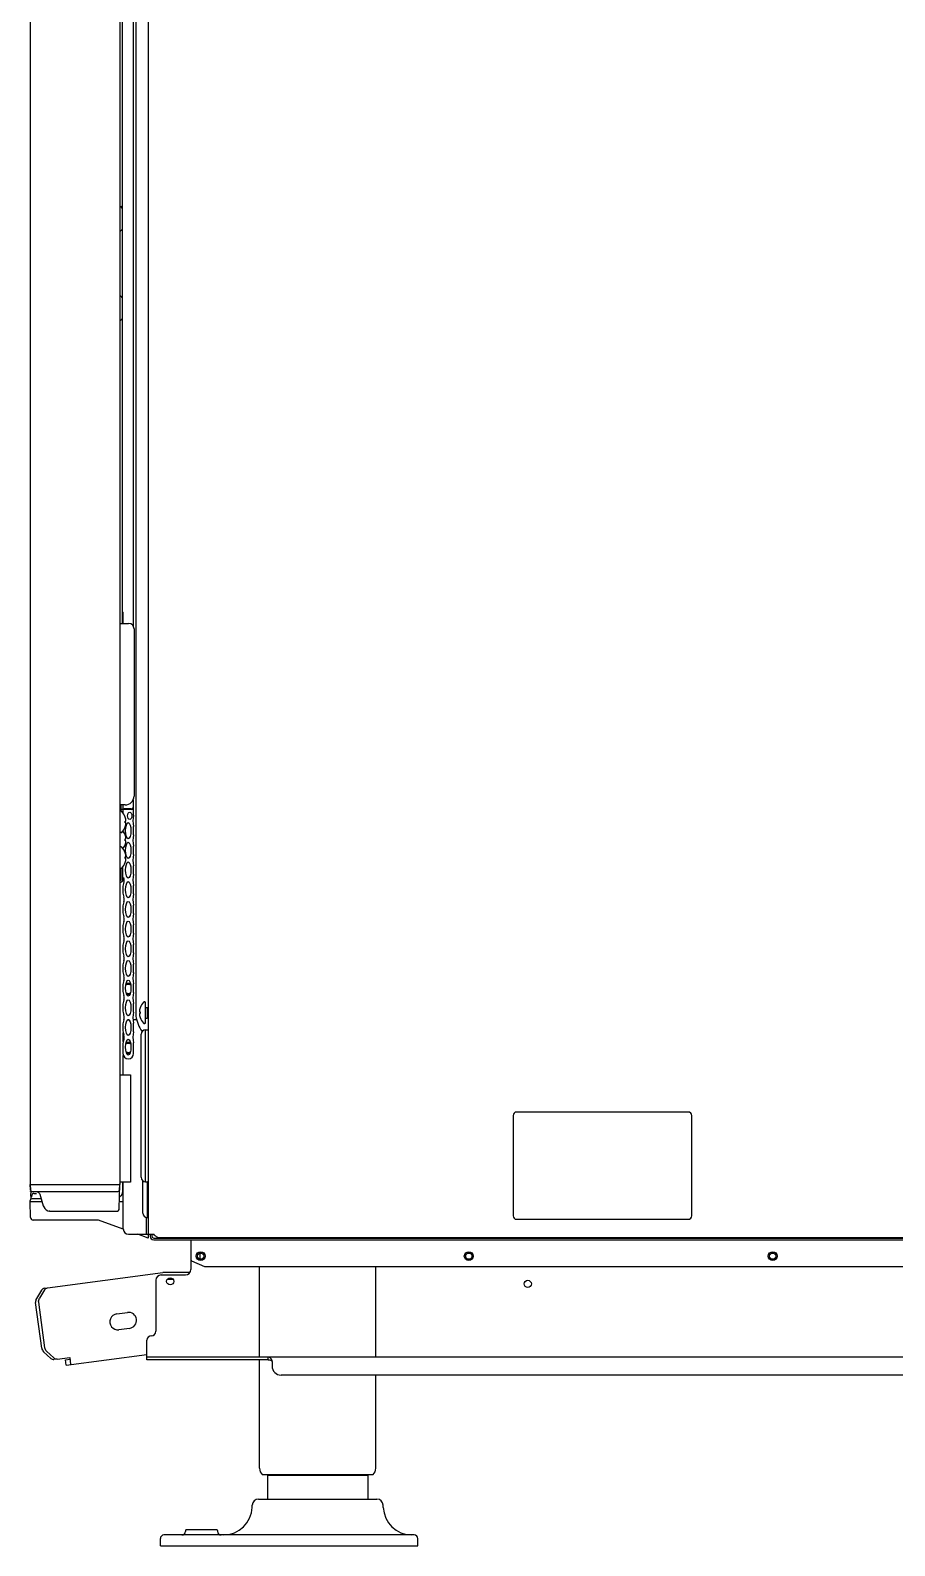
# Model space of a CAD drawing. Header units: millimetres. Extents: x 2482 to 7241, y 2335 to 6851.
# Drawn here: x 3831 to 4314, y 3663 to 4511 of the extents above; entities that cross this region are included whole.
import ezdxf

# ---------------------------------------------------------------- set-up
doc = ezdxf.new("R2010")
doc.units = ezdxf.units.MM
doc.header["$LTSCALE"] = 669.9
doc.layers.get('0').update_dxf_attribs({"linetype": 'CONTINUOUS'})
for name, color, linetype in [('02___PRT_ALL_AXES', 7, 'CONTINUOUS'), ('ASSI', 7, 'CONTINUOUS'), ('GEOM', 7, 'CONTINUOUS')]:
    doc.layers.add(name, color=color, linetype=linetype)

msp = doc.modelspace()

# ---------------------------------------------------------------- linework, layer by layer
at = {"color": 7, "linetype": 'Continuous'}
for p, q in [((3830.95, 5500.37), (3830.95, 3865.37)), ((3880.95, 5453.05), (3880.95, 3865.37)), ((3890.05, 4535.54), (3890.05, 3959.62)), ((3883.98, 4070.82), (3883.99, 4070.82)), ((3883.98, 4068.57), (3884.29, 4068.57)), ((3884.29, 4067.57), (3883.98, 4067.57)), ((3883.99, 4065.32), (3883.98, 4065.32)), ((3883.98, 4060.82), (3883.99, 4060.82)), ((3883.98, 4058.57), (3884.29, 4058.57)), ((3884.29, 4057.57), (3883.98, 4057.57)), ((3883.99, 4055.32), (3883.98, 4055.32)), ((3883.98, 4050.82), (3883.99, 4050.82)), ((3883.98, 4048.57), (3884.29, 4048.57)), ((3884.29, 4047.57), (3883.98, 4047.57)), ((3883.99, 4045.32), (3883.98, 4045.32)), ((3894.95, 3967.39), (3894.66, 3967.39)), ((3895.45, 3955.89), (3895.45, 3966.89)), ((3890.05, 3959.62), (3890.06, 3959.55)), ((3892.11, 3961.89), (3892.43, 3961.89)), ((3892.43, 3960.89), (3892.11, 3960.89)), ((3892.41, 3964.14), (3892.43, 3964.14)), ((3892.43, 3958.64), (3892.41, 3958.64)), ((3896.64, 3963.99), (3896.24, 3964.39)), ((3896.24, 3964.39), (3896.24, 3958.39)), ((3896.64, 3958.79), (3896.24, 3958.39)), ((3896.95, 3964.3), (3896.64, 3963.99)), ((3896.64, 3958.79), (3896.64, 3963.99)), ((3896.95, 3958.48), (3896.64, 3958.79)), ((3894.95, 3955.39), (3894.66, 3955.39)), ((3895.41, 3951.87), (3895.45, 3951.87)), ((3895.45, 3951.87), (3896.71, 3951.85)), ((3895.45, 3866.87), (3895.45, 3951.87)), ((3830.95, 3865.37), (3880.95, 3865.37)), ((3830.95, 3865.16), (3831, 3862.35)), ((3880.72, 3851.84), (3880.95, 3865.37)), ((3895.45, 3866.87), (3896.71, 3866.89)), ((3896.45, 3846.87), (3896.45, 3866.89)), ((3831.11, 3846.84), (3830.95, 3855.87)), ((3831.15, 3861.37), (3831.14, 3861.86)), ((3831.15, 3861.37), (3879.85, 3861.37)), ((3831.2, 3861.16), (3831.2, 3860.37)), ((3831.2, 3857.87), (3831.2, 3857.33)), ((3836.09, 3860.26), (3836.21, 3859.96)), ((3836.21, 3859.95), (3838.21, 3853.47)), ((3841.8, 3850.37), (3841.41, 3850.42)), ((3841.8, 3850.37), (3879.22, 3850.37)), ((3868.86, 3845.37), (3832.61, 3845.37)), ((3882.97, 3840.36), (3869.03, 3845.34)), ((3896.45, 3846.87), (3896.95, 3846.88)), ((3896.95, 3835.37), (3891.07, 3837.47)), ((3896.95, 3837.47), (3896.95, 3835.37)), ((3898.95, 3837.47), (3898.95, 3836.37)), ((3899.95, 3835.37), (4655.85, 3835.37)), ((3920.7, 3823.46), (3920.7, 3817.77)), ((3904.2, 3814.77), (3917.7, 3814.77)), ((3837.27, 3806.24), (3834.39, 3801.57)), ((3838.88, 3807.34), (3840.58, 3807.57)), ((3901.2, 3811.77), (3901.2, 3783.27)), ((3837.36, 3773.85), (3833.95, 3799.38)), ((3838.35, 3771.84), (3842.36, 3768.1)), ((3896.2, 3767.27), (3896.2, 3778.27)), ((3845.9, 3767.68), (3844.2, 3767.46)), ((3850.63, 3767.31), (3853.11, 3767.64)), ((3851.02, 3764.33), (3850.63, 3767.31)), ((4611.2, 3768.77), (3896.2, 3768.77)), ((3964.01, 3767.27), (3964.01, 3768.77)), ((3966.2, 3766.27), (3966.2, 3763.77)), ((4606.2, 3758.77), (3971.2, 3758.77))]:
    msp.add_line(p, q, dxfattribs=at)
at = {"linetype": 'Continuous'}
for p, q in [((3896.95, 5499.77), (3896.95, 3837.47)), ((3896.95, 3837.47), (3899.95, 3837.47)), ((3897.95, 3837.47), (3897.95, 3836.37)), ((3899.95, 3834.37), (4655.85, 3834.37)), ((4653.65, 3835.47), (3903.15, 3835.47)), ((3840.58, 3807.57), (3905.03, 3816.17)), ((3920.12, 3816.09), (3905.44, 3816.19)), ((3838.97, 3806.47), (3836.09, 3801.8)), ((3839.06, 3774.08), (3835.66, 3799.6)), ((3879.35, 3793.03), (3885.29, 3793.82)), ((3886.48, 3784.9), (3880.54, 3784.11)), ((3844.06, 3768.33), (3840.06, 3772.07)), ((3845.9, 3767.68), (3852.97, 3768.63)), ((3851.02, 3764.33), (3896.12, 3770.35)), ((3852.97, 3768.63), (3853.5, 3764.66)), ((3964.01, 3767.27), (3896.2, 3767.27))]:
    msp.add_line(p, q, dxfattribs=at)
at = {"color": 7, "linetype": 'Continuous'}
for points in [[(3834.31, 3861.37), (3834.8, 3861.3), (3835.32, 3861.09), (3835.76, 3860.73), (3836.09, 3860.26)], [(3838.21, 3853.47), (3838.49, 3852.8), (3839.08, 3851.94), (3839.87, 3851.2), (3840.75, 3850.66), (3841.42, 3850.42)]]:
    msp.add_lwpolyline(points, dxfattribs=at)
for centre, radius in [((3926.2, 3825.27), 1.75), ((4076.2, 3825.27), 1.75), ((4246.2, 3825.27), 1.75), ((3909.2, 3811.17), 2), ((4109.2, 3809.77), 2)]:
    msp.add_circle(centre, radius, dxfattribs=at)
for centre, radius, start, end in [((3881.45, 4073.57), 0.5, 90, 180), ((3881.74, 4073.57), 0.5, 43.77465, 90), ((3876, 4068.07), 8.44, 10.66216, 19.02708), ((3876, 4068.07), 7.99, 356.41218, 3.58782), ((3880.13, 4069.1), 4.19, 3.39157, 7.29398), ((3880.12, 4069.1), 4.2, 352.70784, 354.48204), ((3880.12, 4067.03), 4.2, 5.51796, 7.29216), ((3880.15, 4069.1), 4.18, 355.38799, 356.25943), ((3880.14, 4069.1), 4.19, 354.48271, 355.38795), ((3880.14, 4067.04), 4.18, 354.74852, 5.50581), ((3880.15, 4069.1), 4.17, 2.83854, 3.38794), ((3880.16, 4069.1), 4.17, 1.59949, 2.83862), ((3880.16, 4069.1), 4.16, 358.82231, 1.59937), ((3880.16, 4069.1), 4.16, 358.04125, 358.8223), ((3880.16, 4069.1), 4.17, 357.17709, 358.04121), ((3880.15, 4069.1), 4.17, 356.25947, 357.17705), ((3881.45, 4062.57), 0.5, 180, 270), ((3881.74, 4062.57), 0.5, 270, 316.22535), ((3876, 4068.07), 8.44, 340.97292, 349.33784), ((3876, 4058.07), 8.44, 10.66216, 19.02708), ((3880.12, 4067.04), 4.2, 352.70766, 354.735), ((3880.13, 4059.1), 4.19, 3.39157, 7.29398), ((3880.15, 4059.1), 4.17, 2.83854, 3.38794), ((3880.16, 4059.1), 4.17, 1.59949, 2.83862), ((3880.16, 4059.1), 4.16, 358.82231, 1.59937), ((3880.16, 4059.1), 4.16, 358.04125, 358.8223), ((3880.16, 4059.1), 4.17, 357.17709, 358.04121), ((3880.15, 4059.1), 4.17, 356.25947, 357.17705), ((3881.45, 4053.57), 0.5, 90, 180), ((3881.74, 4053.57), 0.5, 43.77465, 90), ((3876, 4058.07), 7.99, 356.41218, 3.58782), ((3876, 4058.07), 8.44, 340.97292, 349.33784), ((3876, 4048.07), 8.44, 10.66216, 19.02708), ((3880.12, 4059.1), 4.2, 352.70784, 354.48204), ((3880.12, 4057.03), 4.2, 5.51796, 7.29216), ((3880.12, 4057.04), 4.2, 352.70766, 354.735), ((3880.15, 4059.1), 4.18, 355.38799, 356.25943), ((3880.14, 4059.1), 4.19, 354.48271, 355.38795), ((3880.14, 4057.04), 4.18, 354.74852, 5.50581), ((3881.45, 4042.57), 0.5, 180, 270), ((3881.74, 4042.57), 0.5, 270, 316.22535), ((3876, 4048.07), 7.99, 356.41218, 3.58782), ((3876, 4048.07), 8.44, 340.97292, 349.33784), ((3880.13, 4049.1), 4.19, 3.39157, 7.29398), ((3880.12, 4049.1), 4.2, 352.70784, 354.48204), ((3880.12, 4047.03), 4.2, 5.51796, 7.29216), ((3880.12, 4047.04), 4.2, 352.70766, 354.735), ((3880.15, 4049.1), 4.18, 355.38799, 356.25943), ((3880.14, 4049.1), 4.19, 354.48271, 355.38795), ((3880.14, 4047.04), 4.18, 354.74852, 5.50581), ((3880.15, 4049.1), 4.17, 2.83854, 3.38794), ((3880.16, 4049.1), 4.17, 1.59949, 2.83862), ((3880.16, 4049.1), 4.16, 358.82231, 1.59937), ((3880.16, 4049.1), 4.16, 358.04125, 358.8223), ((3880.16, 4049.1), 4.17, 357.17709, 358.04121), ((3880.15, 4049.1), 4.17, 356.25947, 357.17705), ((3894.66, 3966.89), 0.5, 90, 136.22534), ((3894.95, 3966.89), 0.5, 0, 90), ((3909.47, 3962.22), 19.6, 187.82014, 215.33647), ((3896.25, 3962.42), 4.17, 176.25947, 177.17705), ((3896.25, 3962.42), 4.17, 177.17709, 178.04121), ((3896.24, 3962.42), 4.16, 178.04125, 178.8223), ((3896.24, 3962.42), 4.16, 178.82231, 181.59937), ((3896.24, 3962.42), 4.17, 181.59949, 182.83862), ((3896.25, 3962.42), 4.17, 182.83854, 183.38794), ((3896.25, 3960.36), 4.17, 176.61206, 177.16146), ((3896.24, 3960.36), 4.17, 177.16138, 178.40051), ((3896.24, 3960.36), 4.16, 178.40063, 181.17769), ((3896.24, 3960.36), 4.16, 181.1777, 181.95875), ((3896.25, 3960.36), 4.17, 181.95879, 182.82291), ((3896.25, 3960.36), 4.17, 182.82295, 183.74053), ((3896.26, 3962.42), 4.19, 174.48271, 175.38795), ((3896.26, 3962.42), 4.18, 175.38799, 176.25943), ((3896.27, 3962.42), 4.19, 183.39157, 187.29398), ((3896.27, 3960.35), 4.19, 172.70602, 176.60843), ((3896.26, 3960.36), 4.18, 183.74057, 184.61201), ((3896.26, 3960.36), 4.19, 184.61205, 185.51729), ((3896.28, 3962.41), 4.2, 172.70784, 174.48204), ((3896.28, 3960.36), 4.2, 185.51796, 187.29216), ((3900.4, 3961.39), 8.44, 160.97292, 169.33784), ((3900.4, 3961.39), 8.44, 190.66216, 199.02708), ((3900.4, 3961.39), 7.99, 176.41218, 183.58782), ((3900.4, 3961.39), 8.45, 198.99246, 223.77466), ((3894.66, 3955.89), 0.5, 223.77466, 270), ((3894.95, 3955.89), 0.5, 270, 360), ((3896.7, 3951.6), 0.25, 0, 89), ((3880.75, 3865.17), 0.2, 359, 90), ((3896.7, 3867.14), 0.25, 271, 360), ((3832, 3862.37), 1, 181, 270), ((3832.06, 3862.37), 1, 181.99999, 269.99967), ((3831.7, 3861.16), 0.5, 155.26489, 180), ((3831.7, 3858.87), 0.5, 181.90362, 249.53796), ((3879.85, 3862.37), 1, 270.00033, 358.00001), ((3879.22, 3851.87), 1.5, 270.00053, 359.00001), ((3832.61, 3846.87), 1.5, 181, 270), ((3868.86, 3844.87), 0.5, 70.34238, 90.00218), ((3904.2, 3811.77), 3, 90, 180), ((3917.7, 3817.77), 3, 270, 360), ((3898.7, 3778.27), 2.5, 90, 180), ((3898.7, 3783.27), 2.5, 270, 360), ((3971.2, 3763.77), 5, 180, 270)]:
    msp.add_arc(centre, radius, start, end, dxfattribs=at)
at = {"linetype": 'Continuous'}
for centre, radius, start, end in [((3905.42, 3813.19), 3, 89.60027, 97.60027), ((3879.94, 3788.57), 4.5, 97.60027, 277.60027), ((3885.89, 3789.36), 4.5, 277.60027, 97.60027)]:
    msp.add_arc(centre, radius, start, end, dxfattribs=at)
for points, knots in [([(3903.15, 3835.47), (3902.58, 3835.47), (3901.69, 3835.88), (3900.73, 3836.71), (3900.21, 3837.21), (3899.95, 3837.47)], [0, 0, 0, 0, 0.443608, 0.71177, 1, 1, 1, 1]), ([(3845.9, 3767.68), (3845.8, 3767.67), (3845.58, 3767.66), (3845.37, 3767.68), (3845.26, 3767.7)], [0, 0, 0, 0, 0.497535, 1, 1, 1, 1])]:
    msp.add_open_spline(points, degree=3, knots=knots, dxfattribs=at)
at = {"color": 7, "linetype": 'Continuous'}
for points in [[(3838.88, 3807.34), (3838.23, 3807.25), (3837.61, 3806.79), (3837.27, 3806.24)], [(3834.39, 3801.57), (3833.99, 3800.94), (3833.85, 3800.12), (3833.95, 3799.38)], [(3837.36, 3773.85), (3837.46, 3773.11), (3837.81, 3772.35), (3838.35, 3771.84)], [(3842.36, 3768.1), (3842.83, 3767.65), (3843.55, 3767.37), (3844.2, 3767.46)], [(3965.36, 3768.24), (3965, 3768.56), (3964.5, 3768.77), (3964.01, 3768.77)], [(3966.01, 3767.28), (3965.87, 3767.64), (3965.65, 3767.98), (3965.36, 3768.24)], [(3966.2, 3766.27), (3966.2, 3766.61), (3966.13, 3766.96), (3966.01, 3767.28)]]:
    msp.add_open_spline(points, degree=3, dxfattribs=at)
at = {"linetype": 'Continuous'}
for points in [[(3838.97, 3806.47), (3839.32, 3807.02), (3839.94, 3807.48), (3840.58, 3807.57)], [(3835.66, 3799.6), (3835.56, 3800.34), (3835.7, 3801.17), (3836.09, 3801.8)], [(3840.06, 3772.07), (3839.51, 3772.58), (3839.16, 3773.34), (3839.06, 3774.08)], [(3845.26, 3767.7), (3844.82, 3767.78), (3844.39, 3768.02), (3844.06, 3768.33)], [(3964.01, 3767.27), (3964.82, 3767.27), (3966.2, 3767.07), (3966.2, 3766.27)]]:
    msp.add_open_spline(points, degree=3, dxfattribs=at)
at = {"layer": '02___PRT_ALL_AXES', "color": 7, "linetype": 'Continuous'}
msp.add_line((3831.2, 3858.87), (3831.2, 3860.37), dxfattribs=at)
at = {"layer": 'ASSI', "color": 7, "linetype": 'Continuous'}
for p, q in [((3881.74, 4074.07), (3881.45, 4074.07)), ((3881.74, 4062.07), (3881.45, 4062.07)), ((3881.74, 4054.07), (3881.45, 4054.07)), ((3881.74, 4042.07), (3881.45, 4042.07)), ((3894.66, 3967.39), (3894.95, 3967.39)), ((3895.45, 3964.39), (3896.24, 3964.39)), ((3895.45, 3958.39), (3896.24, 3958.39)), ((3894.66, 3955.39), (3894.95, 3955.39)), ((3942.2, 3835.37), (3942.2, 3835.47)), ((3955.2, 3835.37), (3955.2, 3835.47)), ((4028.2, 3835.37), (4028.2, 3835.47)), ((4041.2, 3835.37), (4041.2, 3835.47)), ((3959.2, 3768.77), (3959.2, 3819.37)), ((4024.2, 3768.77), (4024.2, 3819.37)), ((3959.2, 3706.66), (3959.2, 3767.27)), ((4024.2, 3706.66), (4024.2, 3758.77)), ((3960.67, 3703.12), (4022.74, 3703.12)), ((3963.7, 3702.87), (4019.7, 3702.87)), ((3963.7, 3702.87), (3963.7, 3689.37)), ((4019.7, 3702.87), (4019.7, 3689.37))]:
    msp.add_line(p, q, dxfattribs=at)
at = {"layer": 'ASSI', "linetype": 'Continuous'}
for centre in [(3926.2, 3825.27), (4076.2, 3825.27), (4246.2, 3825.27)]:
    msp.add_circle(centre, 2.5, dxfattribs=at)
at = {"layer": 'ASSI', "color": 7, "linetype": 'Continuous'}
for centre, radius, start, end in [((3871.8, 4405.37), 12, 27.45616, 29.86331), ((3871.8, 4405.37), 12, 330.13668, 332.54013), ((3871.8, 4355.37), 12, 27.45616, 29.86331), ((3871.8, 4355.37), 12, 330.13668, 332.54013), ((3876, 4068.07), 8.45, 19.0287, 43.77466), ((3876, 4068.07), 8.45, 316.22534, 340.9713), ((3876, 4058.07), 8.45, 19.0287, 36.47076), ((3876, 4048.07), 8.45, 19.0287, 43.77466), ((3876, 4058.07), 8.45, 323.52924, 340.9713), ((3876, 4048.07), 8.45, 316.22534, 340.9713), ((3900.4, 3961.39), 8.45, 136.22534, 161.00754), ((3900.4, 3961.39), 8.45, 198.99246, 223.77466), ((3964.2, 3706.66), 5, 180, 225), ((4019.2, 3706.66), 5, 315, 360)]:
    msp.add_arc(centre, radius, start, end, dxfattribs=at)
at = {"layer": 'GEOM', "color": 7, "linetype": 'Continuous'}
for p, q in [((3882.45, 4179.07), (3882.45, 4611.89)), ((3888.45, 4585.62), (3888.45, 4177.62)), ((3880.95, 4179.07), (3885.95, 4179.07)), ((3882.45, 4185.37), (3882.95, 4185.37)), ((3882.95, 4179.07), (3882.95, 4185.37)), ((3888.95, 4176.07), (3888.95, 4082.57)), ((3883.95, 4077.57), (3881, 4077.57)), ((3882.95, 4075.5), (3882.95, 4077.57)), ((3888.45, 4080.48), (3888.45, 4076.37)), ((3888.75, 4072.61), (3888.75, 4075.82)), ((3882.75, 4075.07), (3881.75, 4075.07)), ((3882.75, 4074.57), (3882.75, 4074.19)), ((3882.75, 4073.22), (3882.75, 4073.09)), ((3887.55, 4075.07), (3883.25, 4075.07)), ((3887.45, 4075.37), (3883.45, 4075.37)), ((3888.75, 4061.61), (3888.75, 4064.72)), ((3888.75, 4050.61), (3888.75, 4053.72)), ((3888.75, 4039.61), (3888.75, 4042.72)), ((3881.75, 4036.07), (3881.75, 4037.57)), ((3882.75, 4031.39), (3882.75, 4028.95)), ((3888.75, 4028.61), (3888.75, 4031.72)), ((3882.75, 4020.39), (3882.75, 4017.95)), ((3888.75, 4017.61), (3888.75, 4020.72)), ((3882.75, 4009.39), (3882.75, 4006.95)), ((3888.75, 4006.61), (3888.75, 4009.72)), ((3882.75, 3998.39), (3882.75, 3995.95)), ((3888.75, 3995.61), (3888.75, 3998.72)), ((3882.75, 3987.39), (3882.75, 3984.95)), ((3888.75, 3984.61), (3888.75, 3987.72)), ((3882.75, 3976.39), (3882.75, 3973.95)), ((3888.75, 3973.61), (3888.75, 3976.72)), ((3888.75, 3962.61), (3888.75, 3965.72)), ((3882.75, 3965.39), (3882.75, 3962.95)), ((3886.18, 3957.47), (3885.95, 3957.47)), ((3890.46, 3957.47), (3888.4, 3957.47)), ((3882.75, 3954.39), (3882.75, 3951.95)), ((3882.95, 3945.23), (3882.95, 3950.11)), ((3888.75, 3951.61), (3888.75, 3954.72)), ((3892.95, 3869.37), (3892.95, 3949.37)), ((3895.41, 3951.87), (3895.45, 3951.87)), ((3882.75, 3943.39), (3882.75, 3938.57)), ((3888.75, 3938.57), (3888.75, 3943.72)), ((3882.95, 3926.62), (3882.95, 3937.56)), ((4100.95, 3903.87), (4100.95, 3847.87)), ((4198.95, 3905.87), (4102.95, 3905.87)), ((4200.95, 3847.87), (4200.95, 3903.87)), ((3831.06, 3862.33), (3830.95, 3865.37)), ((3880.85, 3862.33), (3880.94, 3865.16)), ((3882.52, 3866.62), (3882.46, 3861.34)), ((3882.95, 3840.47), (3882.95, 3866.62)), ((3893.95, 3849.37), (3893.95, 3867.39)), ((3895.41, 3866.87), (3895.45, 3866.87)), ((3830.95, 3855.87), (3830.95, 3856.37)), ((3830.95, 3855.87), (3837.47, 3855.87)), ((3831.45, 3858.23), (3831.44, 3858.22)), ((3831.48, 3858.28), (3831.45, 3858.23)), ((3831.51, 3858.37), (3831.48, 3858.28)), ((3831.54, 3858.43), (3831.51, 3858.37)), ((3831.7, 3858.89), (3831.54, 3858.43)), ((3831.9, 3859.38), (3831.7, 3858.89)), ((3832.08, 3859.75), (3831.9, 3859.38)), ((3837.01, 3857.37), (3831.95, 3857.37)), ((3832.27, 3860.04), (3832.08, 3859.75)), ((3832.08, 3859.75), (3832.08, 3859.75)), ((3832.94, 3860.37), (3834.41, 3860.37)), ((3880.79, 3855.87), (3882.95, 3855.87)), ((3882.38, 3860.65), (3882.08, 3859.8)), ((3882.46, 3861.34), (3882.38, 3860.65)), ((3895.95, 3837.47), (3895.95, 3846.94)), ((3896.41, 3846.87), (3896.45, 3846.87)), ((4102.95, 3845.87), (4198.95, 3845.87)), ((3885.95, 3837.47), (3896.95, 3837.47)), ((4057.85, 3835.47), (4057.85, 3835.37)), ((4062.05, 3835.47), (4062.05, 3835.37)), ((3925.95, 3823.56), (3925.95, 3826.97)), ((3907.67, 3812.37), (3910.74, 3812.37)), ((3958.58, 3689.37), (4024.83, 3689.37)), ((3955.04, 3684.81), (3955.08, 3685.99)), ((4028.36, 3684.81), (4028.32, 3685.99)), ((4045.7, 3669.37), (3905.7, 3669.37)), ((3917.7, 3671.87), (3917.7, 3671.37)), ((3918.2, 3672.37), (3935.2, 3672.37)), ((3935.7, 3671.87), (3935.7, 3671.37)), ((3903.7, 3663.37), (3903.7, 3667.37)), ((3903.7, 3663.37), (4047.7, 3663.37)), ((4047.7, 3663.37), (4047.7, 3667.37))]:
    msp.add_line(p, q, dxfattribs=at)
at = {"layer": 'GEOM', "linetype": 'Continuous'}
for p, q in [((3881.75, 4074.07), (3881.75, 4077.57)), ((3882.75, 4075.07), (3882.75, 4074.84)), ((3882.75, 4074.19), (3882.75, 4073.22)), ((3881.75, 4037.57), (3881.75, 4042.07)), ((3882.75, 4036.07), (3882.75, 4043.05)), ((3880.95, 3926.62), (3886.95, 3926.62)), ((3886.95, 3926.62), (3886.95, 3866.62)), ((3886.95, 3866.62), (3880.95, 3866.62)), ((3920.7, 3834.37), (3920.7, 3823.46)), ((3928.6, 3819.37), (3921.3, 3822.54)), ((4628.8, 3819.37), (3928.6, 3819.37))]:
    msp.add_line(p, q, dxfattribs=at)
at = {"layer": 'GEOM', "color": 7, "linetype": 'Continuous'}
for points in [[(3832.94, 3860.37), (3832.59, 3860.29), (3832.27, 3860.04)], [(3882.46, 3861.34), (3882.38, 3860.67), (3882.09, 3859.81), (3881.56, 3859.01), (3880.83, 3858.33)], [(3882.08, 3859.8), (3881.55, 3859), (3881.18, 3858.66)]]:
    msp.add_lwpolyline(points, dxfattribs=at)
for centre, radius, start, end in [((3879.57, 4400.91), 3.04, 296.97817, 330.18704), ((3879.57, 4350.91), 3.04, 296.97817, 330.18704), ((3885.95, 4176.07), 3, 0, 90), ((3883.95, 4082.57), 5, 270, 360), ((3887.55, 4075.77), 0.7, 270, 5.16116), ((3888.5, 4075.82), 0.25, 0, 176.78089), ((3887.45, 4076.37), 1, 339.72113, 360), ((3883.25, 4074.57), 0.5, 90, 180), ((3883.45, 4076.37), 1, 240, 270), ((3887.45, 4076.37), 1, 270, 322.53416), ((3903.41, 4068.67), 15.07, 168.06745, 191.93255), ((3884.75, 4072.61), 4, 348.06745, 360), ((3903.41, 4057.67), 15.07, 168.06745, 191.93255), ((3884.75, 4064.72), 4, 0, 11.93255), ((3884.75, 4061.61), 4, 348.06745, 360), ((3884.75, 4053.72), 4, 0, 11.93255), ((3884.75, 4050.61), 4, 348.06745, 360), ((3903.41, 4046.67), 15.07, 168.06745, 191.93255), ((3884.75, 4042.72), 4, 0, 11.93255), ((3880.75, 4036.07), 1, 282.50502, 360), ((3891.75, 4031.39), 9, 160.45258, 180), ((3879.69, 4035.67), 3.8, 340.45258, 19.54742), ((3903.41, 4035.67), 15.07, 168.06745, 191.93255), ((3884.75, 4039.61), 4, 348.06745, 360), ((3891.75, 4028.95), 9, 180, 199.54742), ((3879.69, 4024.67), 3.8, 340.45258, 19.54742), ((3903.41, 4024.67), 15.07, 168.06745, 191.93255), ((3884.75, 4031.72), 4, 0, 11.93255), ((3884.75, 4028.61), 4, 348.06745, 360), ((3891.75, 4020.39), 9, 160.45258, 180), ((3891.75, 4017.95), 9, 180, 199.54742), ((3903.41, 4013.67), 15.07, 168.06745, 191.93255), ((3884.75, 4020.72), 4, 0, 11.93255), ((3884.75, 4017.61), 4, 348.06745, 360), ((3891.75, 4009.39), 9, 160.45258, 180), ((3879.69, 4013.67), 3.8, 340.45258, 19.54742), ((3884.75, 4009.72), 4, 0, 11.93255), ((3891.75, 4006.95), 9, 180, 199.54742), ((3891.75, 3998.39), 9, 160.45258, 180), ((3879.69, 4002.67), 3.8, 340.45258, 19.54742), ((3903.41, 4002.67), 15.07, 168.06745, 191.93255), ((3884.75, 4006.61), 4, 348.06745, 360), ((3884.75, 3998.72), 4, 0, 11.93255), ((3891.75, 3995.95), 9, 180, 199.54742), ((3879.69, 3991.67), 3.8, 340.45258, 19.54742), ((3903.41, 3991.67), 15.07, 168.06745, 191.93255), ((3884.75, 3995.61), 4, 348.06745, 360), ((3891.75, 3987.39), 9, 160.45258, 180), ((3891.75, 3984.95), 9, 180, 199.54742), ((3903.41, 3980.67), 15.07, 168.06745, 191.93255), ((3884.75, 3987.72), 4, 0, 11.93255), ((3884.75, 3984.61), 4, 348.06745, 360), ((3891.75, 3976.39), 9, 160.45258, 180), ((3879.69, 3980.67), 3.8, 340.45258, 19.54742), ((3885.75, 3974.72), 2.5, 55.09991, 124.89173), ((3885.75, 3974.72), 3, 63.97486, 116.02577), ((3884.75, 3976.72), 4, 0, 11.93255), ((3891.75, 3973.95), 9, 180, 199.54742), ((3891.75, 3965.39), 9, 160.45258, 180), ((3879.69, 3969.67), 3.8, 340.45258, 19.54742), ((3885.75, 3974.72), 2.5, 240.13679, 299.87178), ((3885.75, 3974.72), 3, 249.71611, 290.29371), ((3903.41, 3969.67), 15.07, 168.06745, 191.93255), ((3884.75, 3973.61), 4, 348.06745, 360), ((3884.75, 3965.72), 4, 0, 11.93255), ((3891.75, 3962.95), 9, 180, 199.54742), ((3891.75, 3954.39), 9, 160.45258, 180), ((3879.69, 3958.67), 3.8, 340.45258, 19.54742), ((3885.95, 3954.47), 3, 90, 104.00409), ((3903.41, 3958.67), 15.07, 168.06745, 191.93255), ((3884.75, 3962.61), 4, 348.06745, 360), ((3891.75, 3951.95), 9, 180, 199.54742), ((3879.69, 3947.67), 3.8, 340.45258, 19.54742), ((3903.41, 3947.67), 15.07, 168.06745, 191.93255), ((3884.75, 3954.72), 4, 0, 11.93255), ((3884.75, 3951.61), 4, 348.06745, 360), ((3895.45, 3949.37), 2.5, 91, 180), ((3891.75, 3943.39), 9, 160.45258, 180), ((3885.75, 3941.72), 2.5, 55.09991, 124.89173), ((3885.75, 3941.72), 3, 63.97486, 116.02577), ((3884.75, 3943.72), 4, 0, 11.93255), ((3885.75, 3938.57), 3, 180, 360), ((3885.75, 3941.72), 2.5, 240.13679, 299.87178), ((3885.75, 3941.72), 3, 249.71611, 290.29371), ((4102.95, 3903.87), 2, 90, 180), ((4198.95, 3903.87), 2, 0, 90), ((3831.16, 3865.17), 0.2, 90.00038, 181.99999), ((3880.74, 3865.17), 0.2, 358, 90), ((3895.45, 3869.37), 2.5, 180, 269), ((3831.95, 3856.37), 1, 90, 179.8), ((3830.2, 3857.33), 1, 331.14724, 359.99829), ((3831.7, 3857.87), 0.5, 114.81067, 180), ((3896.45, 3849.37), 2.5, 180, 269), ((4102.95, 3847.87), 2, 180, 270), ((4198.95, 3847.87), 2, 270, 360), ((3885.95, 3840.47), 3, 180, 270), ((3899.95, 3836.37), 1, 180, 270), ((3958.58, 3685.87), 3.5, 90, 178), ((4024.83, 3685.87), 3.5, 2, 90), ((3939.05, 3685.37), 16, 270, 358), ((4044.35, 3685.37), 16, 182, 270), ((3905.7, 3667.37), 2, 90, 180), ((3915.7, 3671.37), 2, 270, 360), ((3918.2, 3671.87), 0.5, 90, 180), ((3935.2, 3671.87), 0.5, 0, 90), ((3937.7, 3671.37), 2, 180, 270), ((4045.7, 3667.37), 2, 0, 90)]:
    msp.add_arc(centre, radius, start, end, dxfattribs=at)
at = {"layer": 'GEOM', "linetype": 'Continuous'}
for centre, radius, start, end in [((3880.75, 4036.07), 2, 276.36994, 360), ((3879.25, 4037.57), 2.5, 314.74728, 360), ((3899.95, 3836.37), 2, 180, 270), ((3921.7, 3823.46), 1, 180, 246.5)]:
    msp.add_arc(centre, radius, start, end, dxfattribs=at)
at = {"layer": 'GEOM', "color": 7, "linetype": 'Continuous'}
for centre, major_axis, ratio in [((3885.75, 4063.17), (0, 4.5), 0.333333), ((3886.55, 4071.47), (0, 2), 0.6), ((3885.75, 4052.17), (0, 4.5), 0.333333), ((3885.75, 4041.17), (0, 4.5), 0.333333), ((3885.75, 4030.17), (0, 4.5), 0.333333), ((3885.75, 4019.17), (0, 4.5), 0.333333), ((3885.75, 4008.17), (0, 4.5), 0.333333), ((3885.75, 3997.17), (0, 4.5), 0.333333), ((3885.75, 3986.17), (0, 4.5), 0.333333), ((3885.75, 3975.17), (0, 4.5), 0.333333), ((3885.75, 3964.17), (0, 4.5), 0.333333), ((3885.75, 3953.17), (0, 4.5), 0.333333), ((3885.75, 3942.17), (0, 4.5), 0.333333)]:
    msp.add_ellipse(centre, major_axis=major_axis, ratio=ratio, dxfattribs=at)
for points in [[(3880.96, 4412.54), (3881.09, 4412.47), (3881.59, 4412.17), (3882, 4411.72), (3882.21, 4411.34)], [(3880.96, 4362.54), (3881.09, 4362.47), (3881.59, 4362.17), (3882, 4361.72), (3882.21, 4361.34)]]:
    msp.add_open_spline(points, degree=3, knots=[0, 0, 0, 0, 0.253558, 1, 1, 1, 1], dxfattribs=at)

doc.saveas('drawing.dxf')
